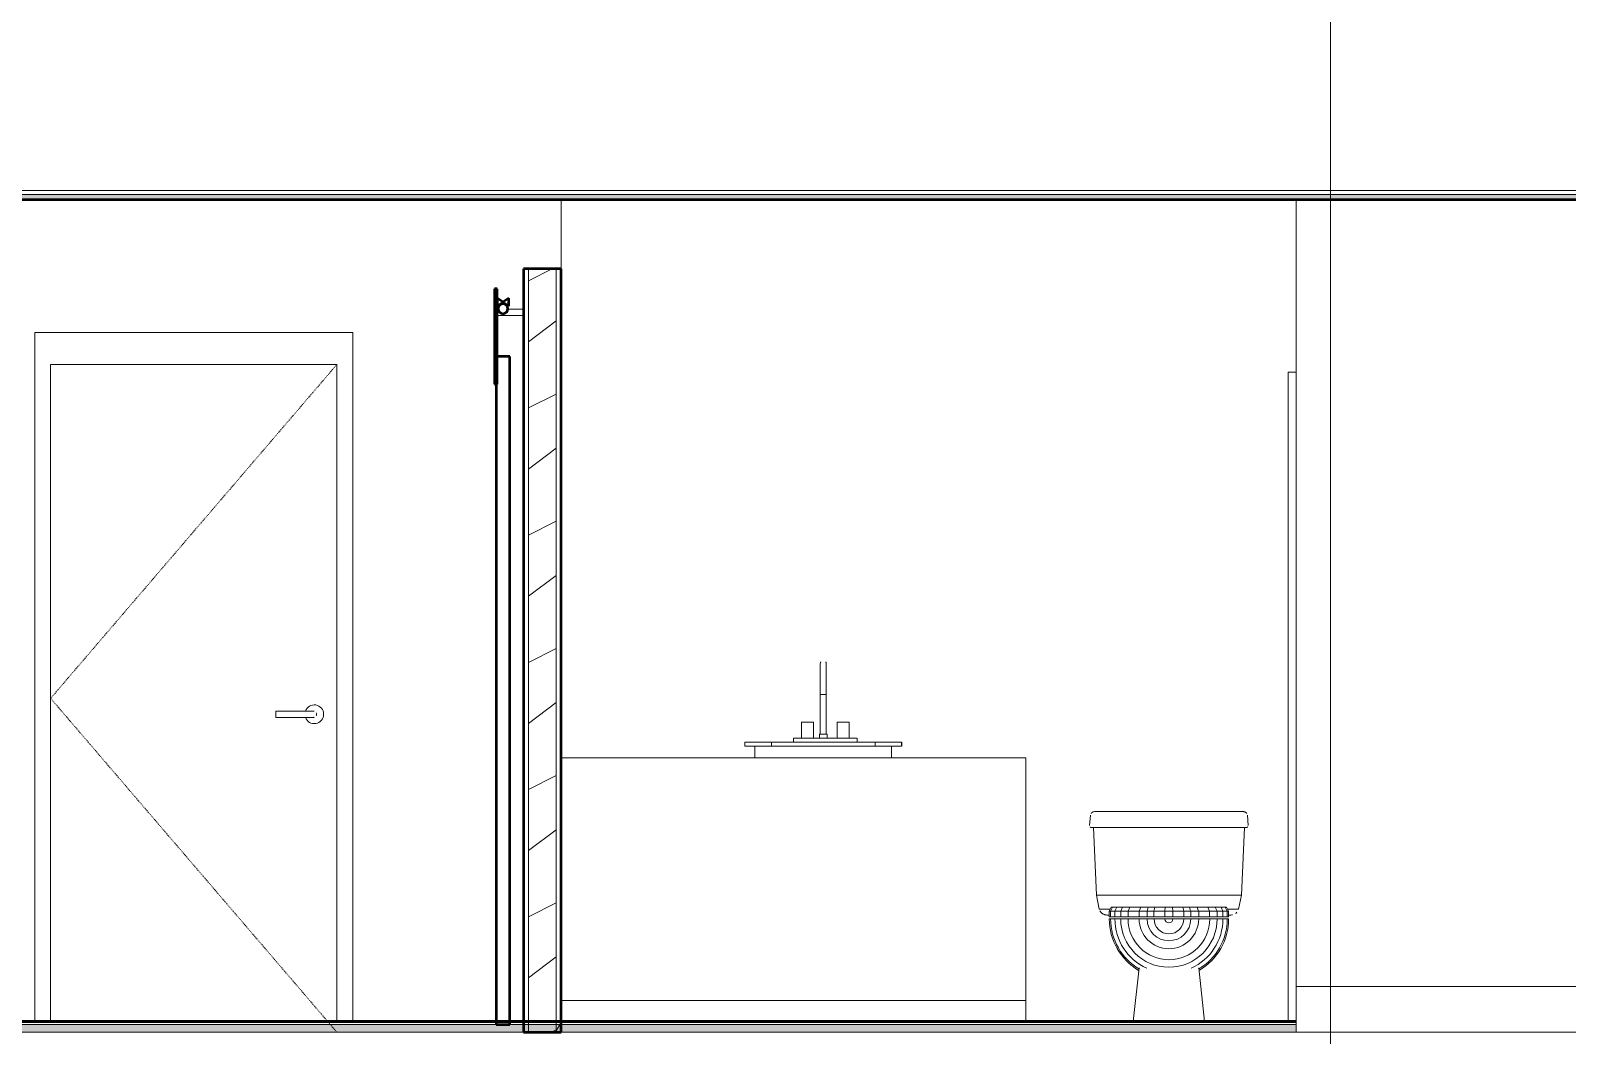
# Model space of a CAD drawing. Header units: inches. Extents: x -4169 to 1833, y -300 to 585.
# Drawn here: x -2711.2 to -2518, y 135.6 to 262 of the extents above; entities that cross this region are included whole.
import ezdxf

# ---------------------------------------------------------------- set-up
doc = ezdxf.new("R2010")
doc.units = ezdxf.units.IN
doc.header["$MEASUREMENT"] = 0
doc.linetypes.add('Dash 1_16_', pattern=[0.125, 0.0625, -0.0625])
doc.linetypes.add('Grid Line 1_2_', pattern=[0.875, 0.5, -0.125, 0.125, -0.125])
for name, color, linetype, lineweight in [('0-1', 7, 'Continuous', 5), ('0-4', 7, 'Continuous', 9), ('0-6', 10, 'Continuous', 13), ('A-DOOR-1', 10, 'Continuous', 13), ('A-DOOR-2', 250, 'Continuous', 50), ('A-DOOR-3', 7, 'Continuous', 9), ('A-DOOR-4', 7, 'Dash 1_16_', 9), ('A-DOOR-FRAM-1', 7, 'Continuous', 9), ('A-FLOR-2', 192, 'Continuous', 50), ('A-FLOR-LEVL-1', 51, 'Grid Line 1_2_', 9), ('A-FLOR-MCUT', 51, 'Continuous', 13), ('A-FLOR-PATT-1', 8, 'Continuous', 9), ('A-WALL-1', 250, 'Continuous', 50), ('A-WALL-2', 10, 'Continuous', 13), ('A-WALL-PATT-1', 7, 'Continuous', 9), ('A-WALL-PATT-2', 253, 'Continuous', 9), ('G-ANNO-SYMB-3', 111, 'Continuous', 9), ('I-WALL-2', 10, 'Continuous', 13), ('P-SANR-FIXT-1', 7, 'Continuous', 9), ('Q-CASE-1', 7, 'Continuous', 9)]:
    doc.layers.add(name, color=color, linetype=linetype, lineweight=lineweight)
pattern_1 = [(0, (-3769.654, 146.633), (30.72, 7.68), [1.267, -21.773, 1.267, -21.773, -122.88]), (0, (-3769.654, 146.633), (30.72, 7.68), [-46.08, 1.267, -44.813, 1.267, -21.773, -53.76]), (0, (-3769.654, 146.633), (30.72, 7.68), [-115.2, 1.267, -14.093, 1.267, -37.133]), (120, (-3758.134, 150.473), (-22.011075, 22.7643), [1.267, -21.773, 1.267, -21.773, -122.88]), (120, (-3758.134, 150.473), (-22.011075, 22.7643), [-46.08, 1.267, -44.813, 1.267, -21.773, -53.76]), (120, (-3758.134, 150.473), (-22.011075, 22.7643), [-115.2, 1.267, -14.093, 1.267, -37.133]), (240, (-3754.294, 165.833), (-8.708925, -30.4443), [1.267, -21.773, 1.267, -21.773, -122.88]), (240, (-3754.294, 165.833), (-8.708925, -30.4443), [-46.08, 1.267, -44.813, 1.267, -21.773, -53.76]), (240, (-3754.294, 165.833), (-8.708925, -30.4443), [-115.2, 1.267, -14.093, 1.267, -37.133])]

# ---------------------------------------------------------------- blocks, each defined once
blk = doc.blocks.new('CTR - 2nd Phase_rvt-1-BUILDING SECTION - NORTH_SOUTH THRU PARKING RAMP - LOOKING WEST')
at = {"layer": 'A-FLOR-LEVL-1'}
blk.add_line((-4168.71, 136), (-1814.21, 136), dxfattribs=at)
blk = doc.blocks.new('M_Sink Vanity-Square - 500 x 440mm-1372835-BUILDING SECTION - NORTH_SOUTH THRU PARKING RAMP - LOOKING WEST')
at = {"layer": 'P-SANR-FIXT-1'}
for p, q in [((-2616.13, 46.39), (-2616.13, 46.4)), ((-2615.38, 46.41), (-2615.38, 46.39)), ((-2616.13, 45.19), (-2616.13, 37.5)), ((-2615.38, 37.5), (-2615.38, 45.19)), ((-2616.13, 43.87), (-2616.13, 42.5)), ((-2615.38, 42.5), (-2615.38, 43.87)), ((-2615.75, 42.5), (-2616.12, 42.5)), ((-2615.39, 42.5), (-2615.75, 42.5)), ((-2618.5, 39), (-2618.5, 36.99)), ((-2618.5, 39), (-2617, 39)), ((-2617, 36.99), (-2617, 39)), ((-2614, 39), (-2614, 36.99)), ((-2614, 39), (-2612.5, 39)), ((-2612.5, 36.99), (-2612.5, 39)), ((-2619.5, 36.99), (-2619.5, 36.5)), ((-2619.49, 36.99), (-2618.75, 36.99)), ((-2618.75, 36.99), (-2617.75, 36.99)), ((-2617.75, 36.99), (-2613.25, 36.99)), ((-2616.25, 37.5), (-2616.25, 36.99)), ((-2616.25, 37.5), (-2615.25, 37.5)), ((-2615.25, 36.99), (-2615.25, 37.5)), ((-2613.25, 36.99), (-2612.25, 36.99)), ((-2612.25, 36.99), (-2611.52, 36.99)), ((-2611.5, 36.5), (-2611.5, 36.99)), ((-2625.63, 36.5), (-2625.63, 36)), ((-2625.6, 36.5), (-2622.28, 36.5)), ((-2625.6, 36.5), (-2625.6, 36)), ((-2622.28, 36), (-2625.6, 36)), ((-2624.35, 36), (-2624.35, 34.5)), ((-2622.28, 36.5), (-2609.23, 36.5)), ((-2622.28, 36.5), (-2622.28, 36)), ((-2609.23, 36), (-2622.28, 36)), ((-2609.23, 36.5), (-2605.91, 36.5)), ((-2609.23, 36), (-2609.23, 36.5)), ((-2605.91, 36), (-2609.23, 36)), ((-2607.16, 34.5), (-2607.16, 36)), ((-2605.91, 36.5), (-2605.91, 36)), ((-2605.88, 36), (-2605.88, 36.5))]:
    blk.add_line(p, q, dxfattribs=at)
at = {"layer": 'P-SANR-FIXT-1', "flags": 128}
for points in [[(-2616.13, 46.37), (-2616.13, 46.37), (-2616.13, 46.37), (-2616.13, 46.36), (-2616.13, 46.34), (-2616.13, 46.33), (-2616.13, 46.3), (-2616.13, 46.28), (-2616.13, 46.25), (-2616.13, 46.21), (-2616.13, 46.18), (-2616.13, 46.14), (-2616.13, 46.09), (-2616.13, 46.04), (-2616.13, 45.99), (-2616.13, 45.94), (-2616.13, 45.88), (-2616.13, 45.82), (-2616.13, 45.75), (-2616.13, 45.69), (-2616.13, 45.62), (-2616.13, 45.54), (-2616.13, 45.47), (-2616.13, 45.39), (-2616.13, 45.31), (-2616.13, 45.23), (-2616.13, 45.14), (-2616.13, 45.05), (-2616.13, 44.96), (-2616.13, 44.87), (-2616.13, 44.78), (-2616.13, 44.69), (-2616.13, 44.59), (-2616.13, 44.5), (-2616.13, 44.4), (-2616.13, 44.3), (-2616.13, 44.2), (-2616.13, 44.1), (-2616.13, 44), (-2616.13, 43.9), (-2616.13, 43.87)], [(-2616.12, 46.43), (-2616.12, 46.45), (-2616.12, 46.46), (-2616.11, 46.48), (-2616.11, 46.49), (-2616.11, 46.51), (-2616.1, 46.52), (-2616.09, 46.53), (-2616.09, 46.55), (-2616.08, 46.56), (-2616.07, 46.57)], [(-2615.44, 46.58), (-2615.43, 46.56), (-2615.42, 46.55), (-2615.42, 46.54), (-2615.41, 46.52), (-2615.4, 46.51), (-2615.4, 46.5), (-2615.39, 46.48), (-2615.39, 46.47), (-2615.39, 46.45), (-2615.38, 46.44), (-2615.38, 46.42)], [(-2615.38, 43.87), (-2615.38, 43.97), (-2615.38, 44.07), (-2615.38, 44.17), (-2615.38, 44.27), (-2615.38, 44.37), (-2615.38, 44.47), (-2615.38, 44.57), (-2615.38, 44.66), (-2615.38, 44.76), (-2615.38, 44.85), (-2615.38, 44.94), (-2615.38, 45.03), (-2615.38, 45.12), (-2615.38, 45.2), (-2615.38, 45.29), (-2615.38, 45.37), (-2615.38, 45.45), (-2615.38, 45.52), (-2615.38, 45.6), (-2615.38, 45.67), (-2615.38, 45.74), (-2615.38, 45.8), (-2615.38, 45.86), (-2615.38, 45.92), (-2615.38, 45.98), (-2615.38, 46.03), (-2615.38, 46.08), (-2615.38, 46.13), (-2615.38, 46.17), (-2615.38, 46.21), (-2615.38, 46.24), (-2615.38, 46.27), (-2615.38, 46.3), (-2615.38, 46.32), (-2615.38, 46.34), (-2615.38, 46.35), (-2615.38, 46.36), (-2615.38, 46.37), (-2615.38, 46.37), (-2615.38, 46.37)], [(-2616.13, 45.19), (-2616.13, 45.23), (-2616.13, 45.28), (-2616.13, 45.33), (-2616.13, 45.38), (-2616.13, 45.42), (-2616.13, 45.47), (-2616.13, 45.52), (-2616.13, 45.56), (-2616.13, 45.61), (-2616.13, 45.65), (-2616.13, 45.69), (-2616.13, 45.74), (-2616.13, 45.78), (-2616.13, 45.82), (-2616.13, 45.86), (-2616.13, 45.9), (-2616.13, 45.93), (-2616.13, 45.97), (-2616.13, 46.01), (-2616.13, 46.04), (-2616.13, 46.07), (-2616.13, 46.1), (-2616.13, 46.13), (-2616.13, 46.16)], [(-2615.38, 46.14), (-2615.38, 46.11), (-2615.38, 46.08), (-2615.38, 46.05), (-2615.38, 46.01), (-2615.38, 45.98), (-2615.38, 45.94), (-2615.38, 45.91), (-2615.38, 45.87), (-2615.38, 45.83), (-2615.38, 45.79), (-2615.38, 45.75), (-2615.38, 45.7), (-2615.38, 45.66), (-2615.38, 45.62), (-2615.38, 45.57), (-2615.38, 45.53), (-2615.38, 45.48), (-2615.38, 45.44), (-2615.38, 45.39), (-2615.38, 45.34), (-2615.38, 45.3), (-2615.38, 45.25), (-2615.38, 45.2), (-2615.38, 45.19)]]:
    blk.add_lwpolyline(points, dxfattribs=at)
blk = doc.blocks.new('Toilet-Domestic-3D - Toilet-Domestic-3D-V32-BUILDING SECTION - NORTH_SOUTH THRU PARKING RAMP - LOOKING WEST')
at = {"layer": 'P-SANR-FIXT-1'}
for p, q in [((-2577.99, 163.29), (-2578.1, 162.02)), ((-2576.62, 163.75), (-2574.37, 163.75)), ((-2576.62, 163.75), (-2574.37, 163.75)), ((-2561.87, 163.75), (-2574.37, 163.75)), ((-2561.38, 163.75), (-2560.67, 163.75)), ((-2561.38, 163.75), (-2560.67, 163.75)), ((-2559.63, 163.75), (-2559.12, 163.75)), ((-2559.63, 163.75), (-2559.12, 163.75)), ((-2558.15, 162.02), (-2558.26, 163.29)), ((-2577.62, 161.75), (-2577.24, 153.25)), ((-2574.37, 161.75), (-2561.87, 161.75)), ((-2559.01, 153.25), (-2558.62, 161.75)), ((-2577.24, 153.25), (-2576.88, 151.49)), ((-2577.24, 153.25), (-2574.37, 153.25)), ((-2574.37, 153.25), (-2561.87, 153.25)), ((-2561.87, 153.25), (-2559.01, 153.25)), ((-2559.37, 151.49), (-2559.01, 153.25)), ((-2576.88, 151.49), (-2575.52, 151.49)), ((-2575.62, 151.24), (-2575.37, 151.75)), ((-2575.62, 151.25), (-2575.45, 151.25)), ((-2575.62, 150.5), (-2575.62, 151.25)), ((-2575.45, 151.24), (-2575.62, 151.24)), ((-2575.45, 151.24), (-2575.2, 151.75)), ((-2575.45, 151.25), (-2574.91, 151.25)), ((-2574.91, 151.24), (-2575.45, 151.24)), ((-2575.45, 150.5), (-2575.45, 151.24)), ((-2575.37, 151.75), (-2575.2, 151.75)), ((-2575.2, 151.75), (-2574.67, 151.75)), ((-2574.91, 151.24), (-2574.67, 151.75)), ((-2574.91, 151.25), (-2574.18, 151.25)), ((-2574.91, 150.5), (-2574.91, 151.25)), ((-2574.18, 151.24), (-2574.91, 151.24)), ((-2574.67, 151.75), (-2573.95, 151.75)), ((-2574.18, 151.24), (-2573.95, 151.75)), ((-2574.18, 151.25), (-2573.25, 151.25)), ((-2574.18, 150.5), (-2574.18, 151.25)), ((-2573.25, 151.24), (-2574.18, 151.24)), ((-2573.95, 151.75), (-2573.03, 151.75)), ((-2573.25, 151.24), (-2573.03, 151.75)), ((-2573.25, 151.25), (-2571.86, 151.25)), ((-2571.86, 151.24), (-2573.25, 151.24)), ((-2573.25, 150.5), (-2573.25, 151.24)), ((-2573.03, 151.75), (-2571.67, 151.75)), ((-2571.86, 151.25), (-2571.67, 151.75)), ((-2571.86, 151.25), (-2570.86, 151.25)), ((-2570.86, 151.24), (-2571.86, 151.24)), ((-2571.86, 150.5), (-2571.86, 151.24)), ((-2571.67, 151.75), (-2570.71, 151.75)), ((-2570.86, 151.25), (-2570.71, 151.75)), ((-2570.86, 151.25), (-2570, 151.25)), ((-2570.86, 150.5), (-2570.86, 151.25)), ((-2570, 151.24), (-2570.86, 151.24)), ((-2570.71, 151.75), (-2569.89, 151.75)), ((-2570, 151.25), (-2569.89, 151.75)), ((-2570, 151.25), (-2568.62, 151.25)), ((-2568.62, 151.24), (-2570, 151.24)), ((-2570, 150.5), (-2570, 151.24)), ((-2569.89, 151.75), (-2568.58, 151.75)), ((-2568.62, 151.25), (-2568.58, 151.75)), ((-2568.62, 151.25), (-2567.62, 151.25)), ((-2568.62, 150.5), (-2568.62, 151.25)), ((-2567.62, 151.24), (-2568.62, 151.24)), ((-2568.58, 151.75), (-2567.67, 151.75)), ((-2567.62, 151.25), (-2567.67, 151.75)), ((-2567.67, 151.75), (-2566.36, 151.75)), ((-2567.62, 151.25), (-2566.25, 151.25)), ((-2566.25, 151.24), (-2567.62, 151.24)), ((-2567.62, 150.5), (-2567.62, 151.24)), ((-2566.25, 151.25), (-2566.36, 151.75)), ((-2566.36, 151.75), (-2565.54, 151.75)), ((-2566.25, 151.25), (-2565.38, 151.25)), ((-2566.25, 150.5), (-2566.25, 151.25)), ((-2565.38, 151.24), (-2566.25, 151.24)), ((-2565.39, 151.25), (-2565.54, 151.75)), ((-2565.54, 151.75), (-2564.58, 151.75)), ((-2565.38, 151.25), (-2564.38, 151.25)), ((-2565.38, 150.5), (-2565.38, 151.25)), ((-2564.38, 151.24), (-2565.38, 151.24)), ((-2564.39, 151.25), (-2564.58, 151.75)), ((-2564.58, 151.75), (-2563.21, 151.75)), ((-2564.38, 151.25), (-2563, 151.25)), ((-2564.38, 150.5), (-2564.38, 151.25)), ((-2563, 151.24), (-2564.38, 151.24)), ((-2563, 151.24), (-2563.21, 151.75)), ((-2563.21, 151.75), (-2562.3, 151.75)), ((-2563, 151.25), (-2562.06, 151.25)), ((-2562.06, 151.24), (-2563, 151.24)), ((-2563, 150.5), (-2563, 151.24)), ((-2562.06, 151.24), (-2562.3, 151.75)), ((-2562.3, 151.75), (-2561.57, 151.75)), ((-2562.06, 151.25), (-2561.34, 151.25)), ((-2562.06, 150.5), (-2562.06, 151.25)), ((-2561.34, 151.24), (-2562.06, 151.24)), ((-2561.34, 151.24), (-2561.57, 151.75)), ((-2561.57, 151.75), (-2561.05, 151.75)), ((-2561.34, 151.25), (-2560.8, 151.25)), ((-2560.8, 151.24), (-2561.34, 151.24)), ((-2561.34, 150.5), (-2561.34, 151.24)), ((-2560.8, 151.24), (-2561.05, 151.75)), ((-2561.05, 151.75), (-2560.87, 151.75)), ((-2560.62, 151.24), (-2560.87, 151.75)), ((-2560.8, 151.25), (-2560.62, 151.25)), ((-2560.8, 150.5), (-2560.8, 151.25)), ((-2560.62, 151.24), (-2560.8, 151.24)), ((-2560.73, 151.49), (-2559.37, 151.49)), ((-2560.62, 150.5), (-2560.62, 151.25)), ((-2575.45, 150.5), (-2575.62, 150.5)), ((-2575.62, 150.25), (-2575.45, 150.25)), ((-2574.91, 150.5), (-2575.45, 150.5)), ((-2575.45, 150.25), (-2574.91, 150.25)), ((-2574.18, 150.5), (-2574.91, 150.5)), ((-2574.91, 150.25), (-2574.18, 150.25)), ((-2573.25, 150.5), (-2574.18, 150.5)), ((-2574.18, 150.25), (-2573.25, 150.25)), ((-2571.86, 150.5), (-2573.25, 150.5)), ((-2573.25, 150.25), (-2571.86, 150.25)), ((-2570.86, 150.5), (-2571.86, 150.5)), ((-2571.86, 150.25), (-2570.86, 150.25)), ((-2570, 150.5), (-2570.86, 150.5)), ((-2570.86, 150.25), (-2570, 150.25)), ((-2568.62, 150.5), (-2570, 150.5)), ((-2570, 150.25), (-2568.62, 150.25)), ((-2567.62, 150.5), (-2568.62, 150.5)), ((-2568.62, 150.25), (-2568.12, 150.25)), ((-2568.12, 150.25), (-2567.62, 150.25)), ((-2566.25, 150.5), (-2567.62, 150.5)), ((-2567.62, 150.25), (-2566.25, 150.25)), ((-2565.38, 150.5), (-2566.25, 150.5)), ((-2566.25, 150.25), (-2565.38, 150.25)), ((-2564.38, 150.5), (-2565.38, 150.5)), ((-2565.38, 150.25), (-2564.38, 150.25)), ((-2563, 150.5), (-2564.38, 150.5)), ((-2564.38, 150.25), (-2563, 150.25)), ((-2562.06, 150.5), (-2563, 150.5)), ((-2563, 150.25), (-2562.06, 150.25)), ((-2561.34, 150.5), (-2562.06, 150.5)), ((-2562.06, 150.25), (-2561.34, 150.25)), ((-2560.8, 150.5), (-2561.34, 150.5)), ((-2561.34, 150.25), (-2560.8, 150.25)), ((-2560.62, 150.5), (-2560.8, 150.5)), ((-2560.8, 150.25), (-2560.62, 150.25)), ((-2571.87, 144.12), (-2572.61, 137.37)), ((-2563.64, 137.37), (-2564.37, 144.12))]:
    blk.add_line(p, q, dxfattribs=at)
at = {"layer": 'P-SANR-FIXT-1', "flags": 128}
for points in [[(-2574.37, 163.75), (-2574.5, 163.75), (-2574.62, 163.75), (-2574.75, 163.75), (-2574.87, 163.75), (-2574.99, 163.75), (-2575.11, 163.75), (-2575.24, 163.75), (-2575.35, 163.75), (-2575.47, 163.75), (-2575.59, 163.75), (-2575.7, 163.75), (-2575.81, 163.75), (-2575.92, 163.75), (-2576.03, 163.75), (-2576.13, 163.75), (-2576.24, 163.75), (-2576.33, 163.75), (-2576.43, 163.75), (-2576.52, 163.75), (-2576.61, 163.75), (-2576.69, 163.75), (-2576.78, 163.75), (-2576.85, 163.75), (-2576.93, 163.75), (-2577, 163.75), (-2577.06, 163.75), (-2577.12, 163.75), (-2577.18, 163.75), (-2577.23, 163.75), (-2577.28, 163.75), (-2577.32, 163.75), (-2577.36, 163.75), (-2577.39, 163.75), (-2577.42, 163.75), (-2577.45, 163.75), (-2577.46, 163.75), (-2577.48, 163.75), (-2577.49, 163.75), (-2577.49, 163.75), (-2577.49, 163.75)], [(-2558.76, 163.75), (-2558.76, 163.75), (-2558.77, 163.75), (-2558.78, 163.75), (-2558.8, 163.75), (-2558.82, 163.75), (-2558.85, 163.75), (-2558.88, 163.75), (-2558.92, 163.75), (-2558.96, 163.75), (-2559, 163.75), (-2559.05, 163.75), (-2559.11, 163.75), (-2559.17, 163.75), (-2559.23, 163.75), (-2559.3, 163.75), (-2559.37, 163.75), (-2559.45, 163.75), (-2559.53, 163.75), (-2559.61, 163.75), (-2559.7, 163.75), (-2559.79, 163.75), (-2559.89, 163.75), (-2559.99, 163.75), (-2560.09, 163.75), (-2560.19, 163.75), (-2560.3, 163.75), (-2560.4, 163.75), (-2560.52, 163.75), (-2560.63, 163.75), (-2560.74, 163.75), (-2560.86, 163.75), (-2560.98, 163.75), (-2561.1, 163.75), (-2561.22, 163.75), (-2561.34, 163.75), (-2561.47, 163.75), (-2561.59, 163.75), (-2561.72, 163.75), (-2561.84, 163.75), (-2561.87, 163.75)], [(-2577.85, 161.75), (-2577.85, 161.75), (-2577.84, 161.75), (-2577.83, 161.75), (-2577.81, 161.75), (-2577.78, 161.75), (-2577.75, 161.75), (-2577.72, 161.75), (-2577.67, 161.75), (-2577.63, 161.75), (-2577.58, 161.75), (-2577.52, 161.75), (-2577.46, 161.75), (-2577.39, 161.75), (-2577.32, 161.75), (-2577.24, 161.75), (-2577.16, 161.75), (-2577.08, 161.75), (-2576.99, 161.75), (-2576.89, 161.75), (-2576.8, 161.75), (-2576.69, 161.75), (-2576.59, 161.75), (-2576.48, 161.75), (-2576.37, 161.75), (-2576.25, 161.75), (-2576.13, 161.75), (-2576.01, 161.75), (-2575.89, 161.75), (-2575.76, 161.75), (-2575.63, 161.75), (-2575.5, 161.75), (-2575.37, 161.75), (-2575.24, 161.75), (-2575.1, 161.75), (-2574.96, 161.75), (-2574.83, 161.75), (-2574.69, 161.75), (-2574.55, 161.75), (-2574.41, 161.75), (-2574.37, 161.75)], [(-2561.87, 161.75), (-2561.73, 161.75), (-2561.6, 161.75), (-2561.46, 161.75), (-2561.32, 161.75), (-2561.18, 161.75), (-2561.05, 161.75), (-2560.91, 161.75), (-2560.78, 161.75), (-2560.65, 161.75), (-2560.52, 161.75), (-2560.39, 161.75), (-2560.27, 161.75), (-2560.15, 161.75), (-2560.03, 161.75), (-2559.91, 161.75), (-2559.8, 161.75), (-2559.69, 161.75), (-2559.58, 161.75), (-2559.48, 161.75), (-2559.38, 161.75), (-2559.28, 161.75), (-2559.19, 161.75), (-2559.11, 161.75), (-2559.03, 161.75), (-2558.95, 161.75), (-2558.88, 161.75), (-2558.81, 161.75), (-2558.74, 161.75), (-2558.69, 161.75), (-2558.63, 161.75), (-2558.59, 161.75), (-2558.54, 161.75), (-2558.51, 161.75), (-2558.47, 161.75), (-2558.45, 161.75), (-2558.43, 161.75), (-2558.41, 161.75), (-2558.4, 161.75), (-2558.4, 161.75), (-2558.4, 161.75)], [(-2575.91, 150.75), (-2575.91, 150.75), (-2575.91, 150.75), (-2575.9, 150.75), (-2575.89, 150.75), (-2575.88, 150.75), (-2575.87, 150.75), (-2575.85, 150.75), (-2575.83, 150.75), (-2575.81, 150.75), (-2575.79, 150.75), (-2575.76, 150.75), (-2575.74, 150.75), (-2575.71, 150.75), (-2575.68, 150.75), (-2575.64, 150.75)], [(-2560.61, 150.75), (-2560.58, 150.75), (-2560.55, 150.75), (-2560.52, 150.75), (-2560.49, 150.75), (-2560.46, 150.75), (-2560.44, 150.75), (-2560.42, 150.75), (-2560.4, 150.75), (-2560.38, 150.75), (-2560.37, 150.75), (-2560.36, 150.75), (-2560.35, 150.75), (-2560.34, 150.75), (-2560.34, 150.75), (-2560.34, 150.75), (-2560.34, 150.75)]]:
    blk.add_lwpolyline(points, dxfattribs=at)
at = {"layer": 'P-SANR-FIXT-1'}
for radius, start, end in [(7.5, 180, 239.5183), (7.33, 180, 239.6408), (6.79, 180, 245.7328), (6.06, 180, 0), (5.13, 180, 0), (3.74, 180, 0), (2.74, 180, 0), (1.87, 180, 0), (0.5, 180, 0), (6.79, 294.2672, 0), (7.33, 300.3592, 0), (7.5, 300.4817, 0)]:
    blk.add_arc((-2568.12, 150.25), radius, start, end, dxfattribs=at)
for points, knots in [([(-2577.49, 163.75), (-2577.53, 163.75), (-2577.59, 163.74), (-2577.67, 163.72), (-2577.73, 163.69), (-2577.78, 163.66), (-2577.83, 163.62), (-2577.87, 163.57), (-2577.9, 163.54), (-2577.91, 163.52)], [0, 0, 0, 0, 0.1666667, 0.25, 0.3333333, 0.4166667, 0.5, 0.5833333, 0.6666667, 0.6666667, 0.6666667, 0.6666667]), ([(-2558.34, 163.52), (-2558.35, 163.54), (-2558.37, 163.57), (-2558.42, 163.62), (-2558.47, 163.66), (-2558.52, 163.69), (-2558.57, 163.72), (-2558.65, 163.74), (-2558.71, 163.75), (-2558.76, 163.75)], [-0.6666667, -0.6666667, -0.6666667, -0.6666667, -0.5833333, -0.5, -0.4166667, -0.3333333, -0.25, -0.1666667, 0, 0, 0, 0]), ([(-2578.04, 161.83), (-2578.03, 161.83), (-2578.03, 161.82), (-2578.01, 161.81), (-2578, 161.8), (-2577.97, 161.78), (-2577.95, 161.77), (-2577.93, 161.76), (-2577.89, 161.75), (-2577.87, 161.75), (-2577.85, 161.75)], [0.5, 0.5, 0.5, 0.5, 0.53125, 0.5625, 0.625, 0.6875, 0.75, 0.8125, 0.875, 1, 1, 1, 1]), ([(-2558.4, 161.75), (-2558.38, 161.75), (-2558.35, 161.75), (-2558.32, 161.76), (-2558.3, 161.77), (-2558.27, 161.78), (-2558.25, 161.8), (-2558.23, 161.81), (-2558.22, 161.82), (-2558.22, 161.83), (-2558.21, 161.83)], [-1, -1, -1, -1, -0.875, -0.8125, -0.75, -0.6875, -0.625, -0.5625, -0.53125, -0.5, -0.5, -0.5, -0.5]), ([(-2576.79, 151.28), (-2576.78, 151.25), (-2576.74, 151.19), (-2576.68, 151.11), (-2576.6, 151.03), (-2576.52, 150.96), (-2576.43, 150.89), (-2576.33, 150.84), (-2576.23, 150.8), (-2576.09, 150.76), (-2575.98, 150.75), (-2575.91, 150.75)], [0.1752548, 0.1752548, 0.1752548, 0.1752548, 0.25, 0.3333333, 0.4166667, 0.5, 0.5833333, 0.6666667, 0.75, 0.8333333, 1, 1, 1, 1])]:
    blk.add_open_spline(points, degree=3, knots=knots, dxfattribs=at)
for points in [[(-2560.34, 150.75), (-2560.26, 150.75), (-2560.19, 150.76), (-2560.11, 150.77)], [(-2559.73, 150.96), (-2559.7, 150.98), (-2559.64, 151.03), (-2559.59, 151.08), (-2559.57, 151.11)]]:
    blk.add_open_spline(points, degree=3, dxfattribs=at)
blk = doc.blocks.new('OD_CW_Base Cabinet - OD_CW_Base Cabinet-V33-BUILDING SECTION - NORTH_SOUTH THRU PARKING RAMP - LOOKING WEST')
at = {"layer": 'Q-CASE-1'}
for p, q in [((-2586.12, 170.5), (-2644.52, 170.5)), ((-2586.12, 170.5), (-2586.12, 140)), ((-2644.52, 140), (-2586.12, 140)), ((-2586.12, 140), (-2586.12, 137.37))]:
    blk.add_line(p, q, dxfattribs=at)
blk = doc.blocks.new('Shower Base-3D - 36_ x 36_-V12-BUILDING SECTION - NORTH_SOUTH THRU PARKING RAMP - LOOKING WEST')
at = {"layer": 'P-SANR-FIXT-1'}
for p, q in [((-3175.95, 273.75), (-3139.95, 273.75)), ((-3175.95, 268), (-3175.95, 273.75)), ((-3139.95, 268), (-3139.95, 273.75)), ((-3139.95, 268), (-3175.95, 268))]:
    blk.add_line(p, q, dxfattribs=at)
blk = doc.blocks.new('Interior_barn_door_18732 - Interior_barn_door_18732-V18-BUILDING SECTION - NORTH_SOUTH THRU PARKING RAMP - LOOKING WEST')
at = {"layer": 'A-DOOR-1'}
for p, q in [((-2651.88, 359.84), (-2651.88, 359.84)), ((-2651.88, 359.78), (-2651.88, 359.77)), ((-2651.82, 359.84), (-2651.82, 359.84)), ((-2651.82, 359.77), (-2651.82, 359.78)), ((-2652.57, 358.96), (-2652.46, 358.96)), ((-2649.27, 358.15), (-2652.57, 358.15)), ((-2651.24, 358.96), (-2649.27, 358.96))]:
    blk.add_line(p, q, dxfattribs=at)
at = {"layer": 'A-DOOR-2'}
for p, q in [((-2652.9, 361.52), (-2652.9, 349.52)), ((-2652.57, 361.52), (-2652.9, 361.52)), ((-2652.57, 349.52), (-2652.57, 361.52)), ((-2652.57, 360.31), (-2652.57, 359.31)), ((-2651.82, 359.84), (-2652.57, 360.31)), ((-2652.57, 359.31), (-2651.82, 359.77)), ((-2651.13, 360.31), (-2651.88, 359.84)), ((-2651.88, 359.84), (-2651.88, 359.77)), ((-2651.88, 359.77), (-2651.13, 359.31)), ((-2651.82, 359.77), (-2651.82, 359.84)), ((-2651.13, 359.31), (-2651.13, 360.31)), ((-2650.97, 353), (-2652.72, 353)), ((-2652.72, 353), (-2652.72, 269)), ((-2650.97, 269), (-2650.97, 353)), ((-2652.9, 349.52), (-2652.57, 349.52)), ((-2652.72, 269), (-2650.97, 269))]:
    blk.add_line(p, q, dxfattribs=at)
for start, end in [(90, 270), (270, 90)]:
    blk.add_arc((-2651.85, 359), 0.625, start, end, dxfattribs=at)
blk = doc.blocks.new('Single-Flush - CLOSET-V34-BUILDING SECTION - NORTH_SOUTH THRU PARKING RAMP - LOOKING WEST')
at = {"layer": 'A-DOOR-FRAM-1'}
for p, q in [((-2553.12, 137.37), (-2553.12, 219)), ((-2553.12, 219), (-2552.12, 219))]:
    blk.add_line(p, q, dxfattribs=at)
blk = doc.blocks.new('CTR - 1st Phase - Unit Layouts_rvt-1-BUILDING SECTION - NORTH_SOUTH THRU PARKING RAMP - LOOKING WEST')
at = {"layer": 'A-WALL-PATT-1'}
h = blk.add_hatch(dxfattribs=at)
h.set_pattern_fill('FP_1', color=256, style=0, pattern_type=2)
h.set_pattern_definition(pattern_1)
h.paths.add_polyline_path([(-2648.65, 136), (-2648.65, 232), (-2649.27, 232), (-2649.27, 136)], flags=0)
h = blk.add_hatch(dxfattribs=at)
h.set_pattern_fill('FP_1', color=256, style=0, pattern_type=2)
h.set_pattern_definition(pattern_1)
h.paths.add_polyline_path([(-2644.52, 136), (-2644.52, 232), (-2645.15, 232), (-2645.15, 136)], flags=0)
at = {"layer": 'A-WALL-PATT-2'}
h = blk.add_hatch(dxfattribs=at)
h.set_pattern_fill('FP_3', color=256, style=0, pattern_type=2)
h.set_pattern_definition([(216.87, (-3763.257, 162.627), (47.980943, 31.987086), [7.997, -71.971]), (206.565, (-3753.661, 157.829), (-15.993714, -15.994133), [17.881, -17.881]), (198.435, (-3753.661, 149.832), (-31.98674, -15.99388), [10.115, -40.461])])
h.paths.add_polyline_path([(-2645.15, 136), (-2645.15, 232), (-2648.65, 232), (-2648.65, 136)], flags=0)
at = {"layer": 'A-WALL-1'}
for p, q in [((-2649.27, 232), (-2649.27, 136)), ((-2644.52, 232), (-2649.27, 232)), ((-2644.52, 136), (-2644.52, 232)), ((-2649.27, 136), (-2644.52, 136))]:
    blk.add_line(p, q, dxfattribs=at)
at = {"layer": 'A-WALL-2'}
for p, q in [((-2552.12, 240.75), (-2552.12, 141.75)), ((-2648.65, 232), (-2648.65, 136)), ((-2645.15, 232), (-2645.15, 136))]:
    blk.add_line(p, q, dxfattribs=at)
at = {"layer": '0-4'}
for name, p in [('Interior_barn_door_18732 - Interior_barn_door_18732-V18-BUILDING SECTION - NORTH_SOUTH THRU PARKING RAMP - LOOKING WEST', (0, -132)), ('Single-Flush - CLOSET-V34-BUILDING SECTION - NORTH_SOUTH THRU PARKING RAMP - LOOKING WEST', (0, 0)), ('M_Sink Vanity-Square - 500 x 440mm-1372835-BUILDING SECTION - NORTH_SOUTH THRU PARKING RAMP - LOOKING WEST', (4.18, 136)), ('OD_CW_Base Cabinet - OD_CW_Base Cabinet-V33-BUILDING SECTION - NORTH_SOUTH THRU PARKING RAMP - LOOKING WEST', (0, 0)), ('Toilet-Domestic-3D - Toilet-Domestic-3D-V32-BUILDING SECTION - NORTH_SOUTH THRU PARKING RAMP - LOOKING WEST', (0, 0)), ('Shower Base-3D - 36_ x 36_-V12-BUILDING SECTION - NORTH_SOUTH THRU PARKING RAMP - LOOKING WEST', (623.83, -132))]:
    blk.add_blockref(name, p, dxfattribs=at)
blk = doc.blocks.new('HOLLOW METAL - UNIT DOOR-1759144-BUILDING SECTION - NORTH_SOUTH THRU PARKING RAMP - LOOKING WEST')
at = {"layer": 'A-DOOR-3'}
for p, q in [((-2672.72, 220), (-2708.72, 220)), ((-2708.72, 220), (-2708.72, 137.37)), ((-2672.72, 137.37), (-2672.72, 220)), ((-2676.27, 176.39), (-2680.4, 176.39)), ((-2680.4, 176), (-2680.4, 176.39)), ((-2680.4, 175.61), (-2680.4, 176)), ((-2680.4, 175.61), (-2676.27, 175.61))]:
    blk.add_line(p, q, dxfattribs=at)
at = {"layer": 'A-DOOR-3', "flags": 128}
for points in [[(-2675.68, 176.39), (-2675.68, 176.39), (-2675.68, 176.39), (-2675.68, 176.39), (-2675.68, 176.39), (-2675.69, 176.39), (-2675.69, 176.39), (-2675.7, 176.39), (-2675.71, 176.39), (-2675.71, 176.39), (-2675.72, 176.39), (-2675.73, 176.39), (-2675.74, 176.39), (-2675.75, 176.39), (-2675.77, 176.39), (-2675.78, 176.39), (-2675.79, 176.39), (-2675.81, 176.39), (-2675.82, 176.39), (-2675.84, 176.39), (-2675.86, 176.39), (-2675.87, 176.39), (-2675.89, 176.39), (-2675.91, 176.39), (-2675.93, 176.39), (-2675.95, 176.39), (-2675.97, 176.39), (-2675.99, 176.39), (-2676.01, 176.39), (-2676.03, 176.39), (-2676.05, 176.39), (-2676.08, 176.39), (-2676.1, 176.39), (-2676.12, 176.39), (-2676.14, 176.39), (-2676.17, 176.39), (-2676.19, 176.39), (-2676.21, 176.39), (-2676.24, 176.39), (-2676.26, 176.39), (-2676.27, 176.39)], [(-2676.27, 175.61), (-2676.24, 175.61), (-2676.22, 175.61), (-2676.2, 175.61), (-2676.17, 175.61), (-2676.15, 175.61), (-2676.13, 175.61), (-2676.1, 175.61), (-2676.08, 175.61), (-2676.06, 175.61), (-2676.04, 175.61), (-2676.02, 175.61), (-2675.99, 175.61), (-2675.97, 175.61), (-2675.95, 175.61), (-2675.93, 175.61), (-2675.91, 175.61), (-2675.9, 175.61), (-2675.88, 175.61), (-2675.86, 175.61), (-2675.84, 175.61), (-2675.83, 175.61), (-2675.81, 175.61), (-2675.8, 175.61), (-2675.78, 175.61), (-2675.77, 175.61), (-2675.76, 175.61), (-2675.75, 175.61), (-2675.74, 175.61), (-2675.73, 175.61), (-2675.72, 175.61), (-2675.71, 175.61), (-2675.7, 175.61), (-2675.7, 175.61), (-2675.69, 175.61), (-2675.69, 175.61), (-2675.68, 175.61), (-2675.68, 175.61), (-2675.68, 175.61), (-2675.68, 175.61)]]:
    blk.add_lwpolyline(points, dxfattribs=at)
at = {"layer": 'A-DOOR-3'}
for centre, radius, start, end in [((-2675.58, 176), 1.18, 0, 160.3657), ((-2675.58, 176), 1.18, 199.5633, 0), ((-2675.68, 176), 0.394, 75, 90), ((-2675.68, 176), 0.394, 0, 30), ((-2675.68, 176), 0.394, 330, 0), ((-2675.68, 176), 0.394, 270, 285)]:
    blk.add_arc(centre, radius, start, end, dxfattribs=at)
at = {"layer": 'A-DOOR-4'}
for p, q in [((-2672.72, 220), (-2708.72, 178)), ((-2708.72, 178), (-2672.72, 136))]:
    blk.add_line(p, q, dxfattribs=at)
at = {"layer": 'A-DOOR-FRAM-1'}
for p, q in [((-2708.72, 220), (-2708.72, 137.37)), ((-2708.72, 220), (-2672.72, 220)), ((-2672.72, 220), (-2672.72, 137.37))]:
    blk.add_line(p, q, dxfattribs=at)
blk = doc.blocks.new('CTR - 1st Phase - Common Walls_rvt-1-BUILDING SECTION - NORTH_SOUTH THRU PARKING RAMP - LOOKING WEST')
at = {"layer": 'A-FLOR-LEVL-1'}
blk.add_line((-4168.71, 136), (-1814.21, 136), dxfattribs=at)
at = {"layer": 'I-WALL-2'}
for p, q in [((-2644.52, 232), (-2644.52, 240.75)), ((-2710.72, 137.37), (-2710.72, 224)), ((-2710.72, 224), (-2670.72, 224)), ((-2670.72, 224), (-2670.72, 137.37))]:
    blk.add_line(p, q, dxfattribs=at)
at = {"layer": '0-6'}
blk.add_blockref('HOLLOW METAL - UNIT DOOR-1759144-BUILDING SECTION - NORTH_SOUTH THRU PARKING RAMP - LOOKING WEST', (0, 0), dxfattribs=at)

msp = doc.modelspace()

# ---------------------------------------------------------------- hatches: boundary and pattern name
at = {"layer": 'A-FLOR-PATT-1'}
h = msp.add_hatch(dxfattribs=at)
h.set_pattern_fill('FP_1', color=256, style=0, pattern_type=2)
h.set_pattern_definition(pattern_1)
h.paths.add_polyline_path([(-2070.6737, 240.75), (-2070.6737, 241.375), (-3852.4737, 241.375), (-3852.4737, 240.75), (-2079.7841, 240.75)], flags=0)
h = msp.add_hatch(dxfattribs=at)
h.set_pattern_fill('FP_2', color=256, style=0, pattern_type=2)
h.set_pattern_definition([(50, (-3769.654, 146.633), (27.5427, -2.40992), [2.88, -31.68]), (355, (-3769.654, 146.633), (-5.32784, 28.88427), [2.304, -25.344]), (100.451, (-3767.36, 146.432), (22.2153, 26.47393), [2.448, -26.924]), (46.184, (-3769.654, 154.313), (40.9819, -6.3564), [4.32, -47.52]), (96.636, (-3766.24, 153.784), (35.89075, 37.4062), [3.671, -40.386]), (351.184, (-3769.654, 154.313), (35.891, 37.4062), [3.456, -38.016]), (21, (-3765.814, 152.393), (22.92104, -15.46073), [2.88, -31.68]), (326, (-3765.814, 152.393), (9.34353, 27.84574), [2.304, -25.344]), (71.451, (-3763.904, 151.105), (32.26477, 12.38442), [2.448, -26.924]), (37.5, (-3769.654, 146.633), (0.466855, 12.782707), [1.267, -23.77, 1.267, -24.461, -25.44]), (37.5, (-3769.654, 146.633), (0.466855, 12.782707), [-50.765, 1.267, -24.173]), (7.5, (-3769.654, 146.633), (10.10159, 15.14509), [1.267, -13.402, 1.267, -23.194, -9.696]), (7.5, (-3769.654, 146.633), (10.10159, 15.14509), [-39.13, 1.267, -8.429]), (327.5, (-3778.217, 146.633), (20.49916, -0.86578), [1.267, -8.333, 1.267, -28.685, -39.744]), (327.5, (-3778.217, 146.633), (20.49916, -0.86578), [-39.552, 1.267, -38.477]), (317.5, (-3782.057, 146.633), (22.39478, 3.84429), [1.267, -11.213, 1.267, -18.624, -28.224]), (317.5, (-3782.057, 146.633), (22.39478, 3.84429), [-32.371, 1.267, -26.957])])
h.paths.add_polyline_path([(-2079.7841, 136), (-2070.6737, 136), (-2070.6737, 137), (-2126.8601, 137), (-2126.8601, 136), (-2113.5514, 136)], flags=0)
h.paths.add_polyline_path([(-3204.3737, 136), (-3175.9487, 136), (-3175.9487, 137), (-3204.3737, 137)], flags=0)
h.paths.add_polyline_path([(-3139.9487, 136), (-2913.3237, 136), (-2913.3237, 137), (-3139.9487, 137)], flags=0)
h.paths.add_polyline_path([(-2128.8601, 136), (-2128.8601, 137), (-2198.8601, 137), (-2198.8601, 136), (-2130.435, 136)], flags=0)
h.paths.add_polyline_path([(-2877.3237, 136), (-2552.1237, 136), (-2552.1237, 137), (-2877.3237, 137)], flags=0)
h.paths.add_polyline_path([(-2200.8601, 136), (-2200.8601, 137), (-2516.1237, 137), (-2516.1237, 136), (-2202.1904, 136)], flags=0)

# ---------------------------------------------------------------- linework, layer by layer
at = {"layer": 'A-FLOR-2'}
for p, q in [((-3851.8487, 240.75), (-2070.6737, 240.75)), ((-2552.1237, 137.375), (-2877.3237, 137.375))]:
    msp.add_line(p, q, dxfattribs=at)
at = {"layer": 'A-FLOR-LEVL-1'}
msp.add_line((-4167.9645, 136), (-1814.099, 136), dxfattribs=at)
at = {"layer": 'A-FLOR-MCUT'}
for p, q in [((-2070.6737, 241.875), (-3852.4737, 241.875)), ((-2070.6737, 241.375), (-3852.4737, 241.375)), ((-2552.1237, 137.25), (-2877.3237, 137.25)), ((-2552.1237, 137), (-2877.3237, 137)), ((-2552.1237, 136), (-2877.3237, 136))]:
    msp.add_line(p, q, dxfattribs=at)
at = {"layer": 'G-ANNO-SYMB-3'}
msp.add_line((-2547.8212, 454.1414), (-2547.8212, -184.9308), dxfattribs=at)

# ---------------------------------------------------------------- block references
at = {"layer": '0-1'}
for name in ['CTR - 2nd Phase_rvt-1-BUILDING SECTION - NORTH_SOUTH THRU PARKING RAMP - LOOKING WEST', 'CTR - 1st Phase - Common Walls_rvt-1-BUILDING SECTION - NORTH_SOUTH THRU PARKING RAMP - LOOKING WEST', 'CTR - 1st Phase - Unit Layouts_rvt-1-BUILDING SECTION - NORTH_SOUTH THRU PARKING RAMP - LOOKING WEST']:
    msp.add_blockref(name, (0, 0), dxfattribs=at)

doc.saveas('drawing.dxf')
